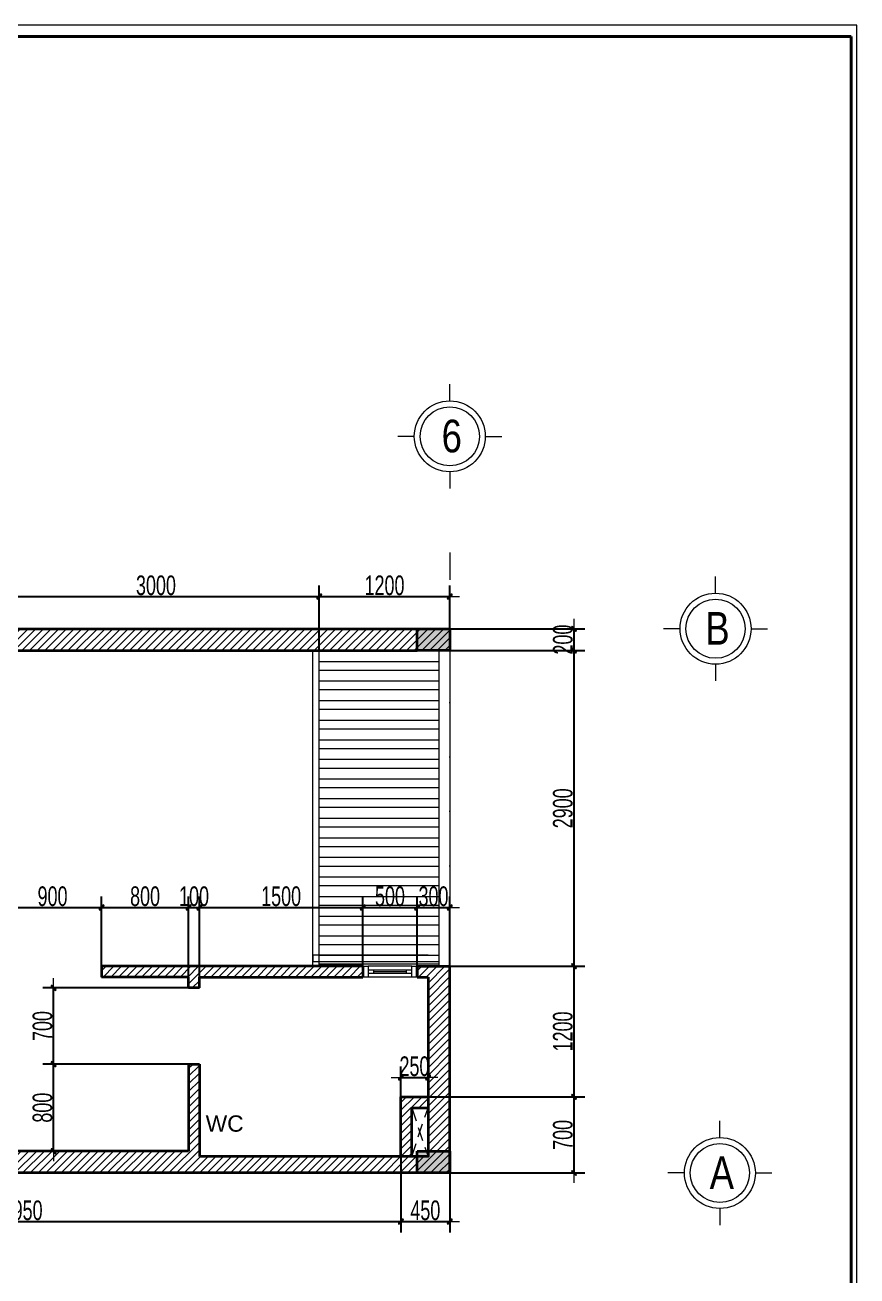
# Model space of a CAD drawing. Header units: inches. Extents: x 921646 to 2157952, y -92667 to 262089.
# Drawn here: x 2037600 to 2045244, y 117373 to 128864 of the extents above; entities that cross this region are included whole.
import ezdxf
from ezdxf.enums import TextEntityAlignment as Align

# ---------------------------------------------------------------- set-up
doc = ezdxf.new("R2010")
doc.units = ezdxf.units.IN
doc.header["$MEASUREMENT"] = 0
doc.linetypes.add('DASHDOT', pattern=[1, 0.5, -0.25, 0, -0.25])
doc.linetypes.add('HIDDEN', pattern=[9.524999999999999, 6.349999999999999, -3.174999999999999])
doc.layers.get('0').update_dxf_attribs({"lineweight": 9})
doc.layers.get('DEFPOINTS').update_dxf_attribs({"lineweight": 9})
for name, color, linetype, lineweight in [('00 gach chiu lua', 30, 'Continuous', 13), ('01-WALL', 10, 'Continuous', 35), ('04-TRUC', 40, 'DASHDOT', 9), ('09-DIMOUT', 251, 'Continuous', 9), ('13-VATDUNG', 104, 'Continuous', 13), ('14 KHUAT', 106, 'HIDDEN', 13), ('Cp Net Manh 0.15', 8, 'Continuous', 15), ('Cp Net Thep 0.40', 2, 'Continuous', 40), ('Cp Text 0.15', 3, 'Continuous', 15)]:
    doc.layers.add(name, color=color, linetype=linetype, lineweight=lineweight)
doc.layers.add('02-TEXT', color=7, linetype='Continuous')
doc.styles.add('C', font='VHARIAL.TTF')
doc.styles.add('KICHTHUOC', font='VHELVCN.TTF', dxfattribs={"width": 0.8})
doc.styles.add('KS Sophia 191015$0$GHICHU-C', font='arial.ttf', dxfattribs={"width": 0.7})
doc.styles.add('VHELVEN', font='VHELVEN.TTF')
doc.styles.add('VNI-HELVE', font='VHELVEB.TTF', dxfattribs={"width": 0.8})
doc.dimstyles.new('Copy of 100', dxfattribs={"dimscale": 100, "dimtxt": 1.8, "dimasz": 0.003, "dimexe": 1, "dimexo": 0, "dimgap": 0.1, "dimtad": 1, "dimdec": 0, "dimdsep": 46, "dimtxsty": 'KICHTHUOC', "dimblk": '1A', "dimcen": 0.001, "dimdle": 1.5, "dimclrt": 3, "dimadec": 0, "dimazin": 0, "dimtfac": 1, "dimtdec": 0, "dimtix": 1, "dimtmove": 2, "dimatfit": 3, "dimldrblk": '1A', "dimfxl": 1, "dimtolj": 1, "dimtzin": 0, "dimarcsym": 0})

# ---------------------------------------------------------------- blocks, each defined once
blk = doc.blocks.new('DDDD')
at = {"layer": '09-DIMOUT'}
h = blk.add_hatch(color=256, dxfattribs=at)
h.dxf.hatch_style = 1
h.paths.add_polyline_path([(1648737.565746326, 63343.11408242446), (1649037.565746326, 63343.11408242446), (1649037.565746326, 63543.11408242447), (1648737.565746326, 63543.11408242447)])
at = {"layer": '01-WALL'}
blk.add_lwpolyline([(1648737.565746326, 63343.11408242446), (1649037.565746326, 63343.11408242446), (1649037.565746326, 63543.11408242447), (1648737.565746326, 63543.11408242447)], close=True, dxfattribs=at)
blk = doc.blocks.new('luoi')
at = {"layer": '04-TRUC', "ltscale": 500}
for p, q in [((1751621.796972135, 130292.8045759), (1751621.796972135, 124192.3745224)), ((1751621.796972135, 130292.8045759001), (1751621.796972135, 124192.3745224001)), ((1728931.056137772, 129594.2698898765), (1752564.317258802, 129594.2698898765)), ((1728830.44380979, 124594.2698898753), (1752564.317258803, 124594.2698898753))]:
    blk.add_line(p, q, dxfattribs=at)
at = {"layer": '09-DIMOUT', "xscale": -1, "rotation": 180}
for p in [(102584.2312258084, 192937.383972301), (102584.2312258084, 188137.383972301)]:
    blk.add_blockref('DDDD', p, dxfattribs=at)
blk = doc.blocks.new('*U989')
for p, q in [((50, 65.00000000000729), (449.9999999997672, 65.00000000000729)), ((50, 35.00000000000729), (449.9999999997672, 35.00000000000729)), ((99.99999999999994, 35.00000000000729), (99.99999999999994, 65.00000000000729)), ((399.9999999997672, 35.00000000000729), (399.9999999997672, 65.00000000000729))]:
    blk.add_line(p, q)
for points in [[(0, 0), (50, 0), (50, 100.0000000000146), (0, 100.0000000000146)], [(449.9999999997672, 0), (499.9999999997672, 0), (499.9999999997672, 100.0000000000146), (449.9999999997672, 100.0000000000146)]]:
    blk.add_lwpolyline(points, close=True)
for points in [[(449.9999999997672, 100.0000000000146), (50, 100.0000000000146)], [(449.9999999997672, 0), (50, 0)]]:
    blk.add_lwpolyline(points)
at = {"color": 8}
blk.add_lwpolyline([(99.99999999999994, 50.00000000000729), (399.9999999997672, 50.00000000000729)], dxfattribs=at)
at = {"style": 'KS Sophia 191015$0$GHICHU-C', "flags": 1}
for tag, p in [('TEN_CUA', (449.9999999999998, -73.8988087587042)), ('KICH_THUOC', (449.9999999999998, -189.6050583226172)), ('QUI_CACH', (449.9999999999998, -310.8138379663876))]:
    blk.add_attdef(tag, text='', height=50, dxfattribs=at).set_placement(p, align=Align.MIDDLE)
blk = doc.blocks.new('tuog t3')
at = {"layer": '09-DIMOUT'}
h = blk.add_hatch(dxfattribs=at)
h.set_pattern_fill('ANSI31', color=256, scale=400)
h.set_pattern_definition([(45, (-289881.3712442107, -102457.3187087184), (-35.35533905932737, 35.35533905932738), [])])
h.paths.add_polyline_path([(1733121.796972134, 98844.54903847678), (1732921.796972134, 98844.54903847683), (1732921.796972134, 98644.54903847536), (1733121.796972134, 98644.54903847536)])
h.paths.add_polyline_path([(1735121.796972134, 98844.54903847595), (1733321.796972134, 98844.54903847667), (1733321.796972134, 98644.54903847536), (1735121.796972134, 98644.54903847536)])
h.paths.add_polyline_path([(1739321.796972171, 98844.54903847426), (1735421.796972134, 98844.54903847583), (1735421.796972134, 98644.54903847536), (1739321.796972171, 98644.54903847536)])
h.paths.add_polyline_path([(1736021.796972134, 99657.31781700302), (1735921.796972134, 99657.31781700302), (1735921.796972134, 98844.54903847563), (1736021.796972134, 98844.5490384756)])
h.paths.add_polyline_path([(1736021.796972134, 99944.54903847627), (1735921.796972134, 99944.54903847627), (1735921.796972134, 99657.31781700302), (1736021.796972134, 99657.31781700302)])
h.paths.add_polyline_path([(1736021.796972134, 103444.5490384764), (1735921.796972134, 103444.5490384764), (1735921.796972134, 102344.5490384762), (1736021.796972134, 102344.5490384762)], flags=16)
h.paths.add_polyline_path([(1751621.796972135, 103644.549038475), (1732921.796972134, 103644.5490384765), (1732921.796972135, 103444.5490384765), (1750421.796972134, 103444.5490384763), (1751621.796972135, 103444.5490384763), (1751621.796972135, 100544.5490384809)])
h.paths.add_polyline_path([(1738621.79697217, 103444.5490384764), (1738521.796972171, 103444.5490384764), (1738521.796972171, 99844.5490384753), (1738621.796972273, 99844.54903847526), (1738621.796972273, 101544.5490384765), (1738721.796972171, 101544.5490384765), (1738721.796972171, 101644.5490384765), (1738621.79697217, 101644.5490384765)])
h.paths.add_polyline_path([(1739521.796972171, 103314.5490384737), (1739221.79697217, 103314.5490384737), (1739221.79697217, 103444.5490384764), (1739121.79697217, 103444.5490384764), (1739121.79697217, 103214.5490384737), (1739521.796972171, 103214.5490384737)], flags=17)
h.paths.add_polyline_path([(1739621.79697217, 103444.5490384764), (1739521.79697217, 103444.5490384764), (1739521.79697217, 103314.5490384737), (1739521.79697217, 103214.5490384737), (1739621.79697217, 103214.5490384737)], flags=17)
h.paths.add_polyline_path([(1739621.796972171, 103214.5490384737), (1739521.796972171, 103214.5490384737), (1739521.796972171, 101644.5490384765), (1739421.796972171, 101644.5490384765), (1739421.796972171, 101544.5490384765), (1739621.796972171, 101544.5490384765)], flags=17)
h.paths.add_polyline_path([(1738621.79697217, 98944.54903847528), (1738521.796972171, 98944.54903847528), (1738521.79697217, 98844.54903847458), (1738621.79697217, 98844.54903847455)])
h.paths.add_polyline_path([(1742741.79697217, 98930.32176574713), (1742711.272795008, 98944.54903847359), (1742201.79697217, 98944.54903847359), (1742201.79697217, 98844.54903847359), (1742121.79697217, 98844.54903847359), (1742121.79697217, 98944.54903847359), (1742021.796972169, 98944.54903847359), (1742021.796972169, 98844.54903847315), (1739321.796972171, 98844.54903847426), (1739321.796972171, 98644.54903847536), (1751621.796972135, 98644.54903847536), (1751621.796972135, 99657.31781700304), (1751421.796972134, 99657.31781700304), (1751421.796972134, 98794.5490384763), (1751271.796972135, 98794.5490384763), (1751171.796972135, 98794.54903847536), (1749321.796972134, 98794.54903847612), (1749321.796972134, 99644.54903849238), (1749221.796972124, 99644.54903849233), (1749221.796972124, 98844.54903847682), (1742921.796972171, 98844.54903847682), (1742921.796972171, 98944.54903847359), (1742821.79697217, 98944.54903847359), (1742821.79697217, 98844.54903847359), (1742741.79697217, 98844.54903847359)])
h.paths.add_polyline_path([(1751421.796972135, 99344.54903847536), (1751171.796972135, 99344.54903847536), (1751171.796972135, 98794.54903847536), (1751271.796972135, 98794.54903847536), (1751271.796972135, 99244.54903847536), (1751421.796972135, 99244.54903847536)], flags=16)
h.paths.add_polyline_path([(1751621.796972136, 100544.5490384809), (1751321.796972135, 100544.5490384809), (1751321.796972135, 100444.5490384808), (1751421.796972134, 100444.5490384808), (1751421.796972134, 99657.31781700304), (1751621.796972135, 99657.31781700304)])
h.paths.add_polyline_path([(1750821.796972135, 100544.5490384809), (1748421.796972135, 100544.5490384809), (1748421.796972135, 100444.5490384809), (1749221.796972203, 100444.5490384809), (1749221.796972203, 100344.5490384806), (1749321.796972214, 100344.5490384809), (1749321.796972214, 100444.5490384809), (1750821.796972135, 100444.5490384809)])
h.paths.add_polyline_path([(1747421.796972135, 100444.5490384809), (1747521.796972135, 100444.5490384809), (1747521.796972135, 100544.5490384809), (1747421.796972135, 100544.5490384809), (1747421.796972135, 101345.4692464357), (1747321.796972135, 101345.4692464357), (1747321.796972135, 100144.5490384768), (1744221.796972172, 100144.5490384768), (1744221.796972172, 100244.5490384768), (1744121.796972172, 100244.5490384768), (1744121.796972172, 100044.5490384768), (1747421.796972135, 100044.5490384768)])
h.paths.add_polyline_path([(1744221.796972172, 101994.5490384842), (1743021.796972164, 101994.5490384842), (1743021.796972164, 103444.5490384764), (1742921.796972164, 103444.5490384764), (1742921.796972164, 101794.5490384842), (1744121.796972172, 101794.5490384842), (1744121.796972172, 101144.5490384768), (1744221.796972172, 101144.5490384768)], flags=17)
h.paths.add_polyline_path([(1747421.796972135, 103444.5490384763), (1747321.796972135, 103444.5490384763), (1747321.796972135, 103045.4692464571), (1747421.796972135, 103045.4692464571)], flags=17)
at = {"layer": '01-WALL'}
for p, q in [((1732921.796972134, 103644.5490384765), (1751621.796972135, 103644.549038475)), ((1732921.796972135, 103444.5490384765), (1751321.796972135, 103444.5490384763)), ((1750821.796972135, 100544.5490384809), (1748421.796972135, 100544.5490384809)), ((1748421.796972135, 100544.5490384809), (1748421.796972135, 100444.5490384809)), ((1749221.796972203, 100444.5490384809), (1748421.796972135, 100444.5490384809)), ((1749221.796972203, 100344.5490384923), (1749221.796972203, 100444.5490384809)), ((1749321.796972214, 100444.5490384809), (1750821.796972135, 100444.5490384809)), ((1749321.796972214, 100344.5490384809), (1749321.796972214, 100444.5490384809)), ((1750821.796972135, 100544.5490384809), (1750821.796972135, 100444.5490384809)), ((1751321.796972135, 100544.5490384809), (1751621.796972135, 100544.5490384809)), ((1751321.796972135, 100444.5490384808), (1751321.796972135, 100544.5490384809)), ((1751321.796972135, 100544.5490384809), (1751321.796972135, 100444.5490384808)), ((1751321.796972135, 100444.5490384808), (1751421.796972134, 100444.5490384808)), ((1751421.796972134, 100444.5490384809), (1751421.796972134, 98794.54903847612)), ((1751621.796972135, 98644.54903847536), (1751621.796972136, 100544.5490384809)), ((1749321.796972214, 100344.5490384809), (1749221.796972203, 100344.5490384806)), ((1749221.796972124, 99644.54903849233), (1749221.796972124, 98844.54903847682)), ((1749221.796972124, 99644.54903849233), (1749321.796972134, 99644.54903849238)), ((1749321.796972134, 99644.5490384809), (1749321.796972134, 98794.54903847612)), ((1749221.796972124, 98844.54903847682), (1742921.796972171, 98844.54903847682)), ((1751421.796972134, 98794.54903847612), (1749321.796972135, 98794.54903847612)), ((1751621.796972135, 98644.54903847536), (1732921.796972134, 98644.54903847536))]:
    blk.add_line(p, q, dxfattribs=at)
for points in [[(1751171.796972135, 99344.54903847536), (1751421.796972135, 99344.54903847536), (1751421.796972135, 98794.54903847536), (1751171.796972135, 98794.54903847536)], [(1751271.796972135, 99244.54903847536), (1751421.796972134, 99244.54903847536), (1751421.796972134, 98794.5490384763), (1751271.796972135, 98794.5490384763)]]:
    blk.add_lwpolyline(points, close=True, dxfattribs=at)
at = {"layer": '09-DIMOUT'}
for p, q in [((1751621.796972135, 103644.5490384764), (1751621.796972135, 100544.5490384809)), ((1750361.796972134, 100544.5490384809), (1750361.796972134, 103444.5490384763)), ((1750421.796972134, 100544.5490384809), (1750421.796972134, 103444.5490384763)), ((1751521.796972135, 103444.5490384764), (1751521.796972135, 100544.5490384809)), ((1750421.796972134, 103344.5490384762), (1751521.796972135, 103344.5490384762)), ((1750421.796972134, 103264.5490384763), (1751521.796972135, 103264.5490384763)), ((1750421.796972134, 103164.5490384762), (1751521.796972135, 103164.5490384762)), ((1750421.796972134, 103084.5490384763), (1751521.796972135, 103084.5490384763)), ((1750421.796972134, 102984.5490384762), (1751521.796972135, 102984.5490384762)), ((1750421.796972134, 102904.5490384763), (1751521.796972135, 102904.5490384763)), ((1750421.796972134, 102804.5490384762), (1751521.796972135, 102804.5490384762)), ((1750421.796972134, 102724.5490384762), (1751521.796972135, 102724.5490384762)), ((1750421.796972134, 102624.5490384763), (1751521.796972135, 102624.5490384763)), ((1750421.796972134, 102544.5490384762), (1751521.796972135, 102544.5490384762)), ((1750421.796972134, 102444.5490384763), (1751521.796972135, 102444.5490384763)), ((1750421.796972134, 102364.5490384763), (1751521.796972135, 102364.5490384763)), ((1750421.796972134, 102264.5490384762), (1751521.796972135, 102264.5490384762)), ((1750421.796972134, 102184.5490384762), (1751521.796972135, 102184.5490384762)), ((1750421.796972134, 102084.5490384763), (1751521.796972135, 102084.5490384763)), ((1750421.796972134, 102004.5490384762), (1751521.796972135, 102004.5490384762)), ((1750421.796972134, 101904.5490384762), (1751521.796972135, 101904.5490384762)), ((1750421.796972134, 101824.5490384763), (1751521.796972135, 101824.5490384763)), ((1750421.796972134, 101724.5490384762), (1751521.796972135, 101724.5490384762)), ((1750421.796972134, 101644.5490384763), (1751521.796972135, 101644.5490384763)), ((1750421.796972134, 101544.5490384762), (1751521.796972135, 101544.5490384762)), ((1750421.796972134, 101464.5490384762), (1751521.796972135, 101464.5490384762)), ((1750421.796972134, 101364.5490384762), (1751521.796972135, 101364.5490384762)), ((1750421.796972134, 101284.5490384763), (1751521.796972135, 101284.5490384763)), ((1750421.796972134, 101184.5490384763), (1751521.796972135, 101184.5490384763)), ((1750421.796972134, 101104.5490384762), (1751521.796972135, 101104.5490384762)), ((1750421.796972134, 101004.5490384762), (1751521.796972135, 101004.5490384762)), ((1750421.796972134, 100924.5490384762), (1751521.796972135, 100924.5490384762)), ((1750421.796972134, 100824.5490384762), (1751521.796972135, 100824.5490384762)), ((1750421.796972134, 100744.5490384762), (1751521.796972135, 100744.5490384762)), ((1750421.796972134, 100644.5490384763), (1751521.796972135, 100644.5490384763)), ((1750421.796972134, 100564.5490384762), (1751521.796972135, 100564.5490384762))]:
    blk.add_line(p, q, dxfattribs=at)
at = {"layer": '14 KHUAT', "ltscale": 20}
for p, q in [((1751271.796972135, 99244.54903847536), (1751421.796972134, 98794.5490384763)), ((1751271.796972135, 98794.5490384763), (1751421.796972134, 99244.54903847536))]:
    blk.add_line(p, q, dxfattribs=at)
at = {"layer": '13-VATDUNG', "xscale": -1, "rotation": 180}
blk.add_blockref('*U989', (1750821.796972135, 100544.5490384809), dxfattribs=at)
blk = doc.blocks.new('A$C788F0ACE')
at = {"layer": 'Cp Net Manh 0.15', "linetype": 'Continuous'}
for p, q in [((0, 300.0000000000582), (0, 440.0000000023864)), ((-300, 0), (-440.0000000027939, 0)), ((300, 0), (440.0000000018626, 0)), ((0, -300), (0, -440.0000000023283))]:
    blk.add_line(p, q, dxfattribs=at)
for radius in [300, 250]:
    blk.add_circle((0, 0), radius, dxfattribs=at)
at = {"layer": 'Cp Text 0.15', "color": 7, "linetype": 'Continuous', "style": 'VHELVEN'}
blk.add_attdef('TRUC', text='', height=280.0000000046566, dxfattribs=at).set_placement((94.0908639702925, 0.9700787446345486), align=Align.MIDDLE_CENTER)
blk = doc.blocks.new('dim')
at = {"layer": 'Cp Text 0.15'}
ref = blk.add_blockref('A$C788F0ACE', (1971478.368633528, 205712.9039640159), dxfattribs=dict(at, xscale=1.086778053933425, yscale=1.086778053933425, zscale=1.086778053933425, rotation=180))
ref.add_attrib('TRUC', '6', dxfattribs={"layer": '0', "color": 3, "height": 300, "style": 'VNI-HELVE', "width": 0.8}).set_placement((1971496.168786612, 205716.2465824003), align=Align.MIDDLE_CENTER)
ref = blk.add_blockref('A$C788F0ACE', (1973919.769362519, 203946.0126604949), dxfattribs=dict(at, xscale=1.086778053933425, yscale=1.086778053933425, zscale=1.086778053933425, rotation=180))
ref.add_attrib('TRUC', 'B', dxfattribs={"layer": '0', "color": 3, "height": 300, "style": 'VNI-HELVE', "width": 0.8}).set_placement((1973937.569515602, 203949.3552788793), align=Align.MIDDLE_CENTER)
ref = blk.add_blockref('A$C788F0ACE', (1973959.769362518, 198946.0126604938), dxfattribs=dict(at, xscale=1.086778053933425, yscale=1.086778053933425, zscale=1.086778053933425, rotation=180))
ref.add_attrib('TRUC', 'A', dxfattribs={"layer": '0', "color": 3, "height": 300, "style": 'VNI-HELVE', "width": 0.8}).set_placement((1973977.569515603, 198949.3552788782), align=Align.MIDDLE_CENTER)
blk = doc.blocks.new('KTHUOC')
blk.add_hatch(color=256).paths.add_polyline_path([(-70.7106781123323, -42.42640686487013), (42.42640687119425, 70.71067811865623, -1.000000312910242), (70.71067811865764, 42.42640687119568), (-42.4264068711944, -70.71067811865613, -1.000000315172818)])
for p, q in [((-14.14213562373398, 14.14213562372813), (14.14213562372786, -14.14213562373389)), ((-3.0589e-12, -200.0000000000028), (-3.0589e-12, 199.9999999999971)), ((-300.0000000000031, -2.8795e-12), (299.9999999999969, -2.8795e-12))]:
    blk.add_line(p, q)
for points in [[(42.42640687119132, 70.7106781186533), (-70.71067811865926, -42.42640687119708)], [(-42.42640687119147, -70.71067811865322), (70.71067811865915, 42.42640687119719)]]:
    blk.add_lwpolyline(points)
for centre, start, end in [((56.56854249492663, 56.56854249492384), 315.0000000000117, 134.9999999999996), ((-56.56854249492679, -56.56854249492372), 135.0000000000117, 315)]:
    blk.add_arc(centre, 20.00000000000002, start, end)
blk = doc.blocks.new('1A')
at = {"layer": '00 gach chiu lua'}
blk.add_blockref('KTHUOC', (3.638e-12, 3.638e-12), dxfattribs=at)
blk = doc.blocks.new('*D333')
at = {"layer": '09-DIMOUT', "color": 0, "lineweight": -2, "transparency": 16777216}
for p, q in [((2040303.168216345, 123118.9352552903), (2040303.168216345, 123714.6359300576)), ((2041503.168216346, 123218.9352560631), (2041503.168216346, 123714.6359300576)), ((2040303.468216345, 123614.6359300575), (2041502.868216346, 123614.6359300575))]:
    blk.add_line(p, q, dxfattribs=at)
at = {"layer": 'DEFPOINTS', "color": 0, "transparency": 16777216}
for p in [(2041503.168216346, 123614.6359300575), (2041503.168216346, 123218.9352560631), (2040303.168216345, 123118.9352552903)]:
    blk.add_point(p, dxfattribs=at)
at = {"layer": '09-DIMOUT', "color": 0, "lineweight": -2, "transparency": 16777216, "xscale": 0.3, "yscale": 0.3, "zscale": 0.3, "rotation": 180}
blk.add_blockref('1A', (2040303.168216345, 123614.6359300575), dxfattribs=at)
at = {"layer": '09-DIMOUT', "color": 0, "lineweight": -2, "transparency": 16777216, "xscale": 0.3, "yscale": 0.3, "zscale": 0.3}
blk.add_blockref('1A', (2041503.168216346, 123614.6359300575), dxfattribs=at)
at = {"layer": '09-DIMOUT', "color": 3, "transparency": 16777216, "insert": (2040903.168216345, 123716.5559300575), "char_height": 180, "attachment_point": 5, "style": 'KICHTHUOC'}
blk.add_mtext('\\A1;1200', dxfattribs=at)
blk = doc.blocks.new('*D344')
at = {"layer": '09-DIMOUT', "color": 0, "lineweight": -2, "transparency": 16777216}
for p, q in [((2034103.168216304, 118518.9352560629), (2034103.168216304, 117773.2285508857)), ((2041053.168216345, 118518.9352560629), (2041053.168216345, 117773.2285508857)), ((2034103.468216304, 117873.2285508858), (2041052.868216346, 117873.2285508858))]:
    blk.add_line(p, q, dxfattribs=at)
at = {"layer": 'DEFPOINTS', "color": 0, "transparency": 16777216}
for p in [(2034103.168216304, 118518.9352560629), (2041053.168216345, 118518.9352560629), (2041053.168216345, 117873.2285508858)]:
    blk.add_point(p, dxfattribs=at)
at = {"layer": '09-DIMOUT', "color": 0, "lineweight": -2, "transparency": 16777216, "xscale": 0.3, "yscale": 0.3, "zscale": 0.3, "rotation": 180}
blk.add_blockref('1A', (2034103.168216304, 117873.2285508858), dxfattribs=at)
at = {"layer": '09-DIMOUT', "color": 0, "lineweight": -2, "transparency": 16777216, "xscale": 0.3, "yscale": 0.3, "zscale": 0.3}
blk.add_blockref('1A', (2041053.168216345, 117873.2285508858), dxfattribs=at)
at = {"layer": '09-DIMOUT', "color": 3, "transparency": 16777216, "insert": (2037578.168216324, 117975.1485508857), "char_height": 180, "attachment_point": 5, "style": 'KICHTHUOC'}
blk.add_mtext('\\A1;6950', dxfattribs=at)
blk = doc.blocks.new('*D345')
at = {"layer": '09-DIMOUT', "color": 0, "lineweight": -2, "transparency": 16777216}
for p, q in [((2041053.168216345, 118518.9352560629), (2041053.168216345, 117773.2285508857)), ((2041503.168216346, 118518.9352560622), (2041503.168216346, 117773.2285508857)), ((2041053.468216345, 117873.2285508858), (2041502.868216345, 117873.2285508858))]:
    blk.add_line(p, q, dxfattribs=at)
at = {"layer": 'DEFPOINTS', "color": 0, "transparency": 16777216}
for p in [(2041053.168216345, 118518.9352560629), (2041503.168216346, 118518.9352560622), (2041503.168216346, 117873.2285508858)]:
    blk.add_point(p, dxfattribs=at)
at = {"layer": '09-DIMOUT', "color": 0, "lineweight": -2, "transparency": 16777216, "xscale": 0.3, "yscale": 0.3, "zscale": 0.3, "rotation": 180}
blk.add_blockref('1A', (2041053.168216345, 117873.2285508858), dxfattribs=at)
at = {"layer": '09-DIMOUT', "color": 0, "lineweight": -2, "transparency": 16777216, "xscale": 0.3, "yscale": 0.3, "zscale": 0.3}
blk.add_blockref('1A', (2041503.168216346, 117873.2285508858), dxfattribs=at)
at = {"layer": '09-DIMOUT', "color": 3, "transparency": 16777216, "insert": (2041278.168216345, 117975.1485508857), "char_height": 180, "attachment_point": 5, "style": 'KICHTHUOC'}
blk.add_mtext('\\A1;450', dxfattribs=at)
blk = doc.blocks.new('*D359')
at = {"layer": '09-DIMOUT', "color": 0, "lineweight": -2, "transparency": 16777216}
for p, q in [((2041503.168216346, 123318.9352560633), (2042743.983565087, 123318.9352560633)), ((2042643.983565087, 123319.2352560633), (2042643.983565087, 123319.5352560633)), ((2042643.983565087, 123318.9352560633), (2042643.983565087, 123118.9352560631)), ((2041503.168216346, 123118.9352560631), (2042743.983565087, 123118.9352560631)), ((2042643.983565087, 123118.6352560631), (2042643.983565087, 123118.3352560631))]:
    blk.add_line(p, q, dxfattribs=at)
at = {"layer": 'DEFPOINTS', "color": 0, "transparency": 16777216}
for p in [(2041503.168216346, 123318.9352560633), (2041503.168216346, 123118.9352560631), (2042643.983565087, 123118.9352560631)]:
    blk.add_point(p, dxfattribs=at)
at = {"layer": '09-DIMOUT', "color": 0, "lineweight": -2, "transparency": 16777216, "xscale": 0.3, "yscale": 0.3, "zscale": 0.3}
for p, rotation in [((2042643.983565087, 123318.9352560633), 270), ((2042643.983565087, 123118.9352560631), 90)]:
    blk.add_blockref('1A', p, dxfattribs=dict(at, rotation=rotation))
at = {"layer": '09-DIMOUT', "color": 3, "transparency": 16777216, "insert": (2042542.063565087, 123218.9352560635), "char_height": 180, "attachment_point": 5, "rotation": 90, "style": 'KICHTHUOC'}
blk.add_mtext('\\A1;200', dxfattribs=at)
blk = doc.blocks.new('*D360')
at = {"layer": '09-DIMOUT', "color": 0, "lineweight": -2, "transparency": 16777216}
for p, q in [((2041503.168216346, 123118.9352560631), (2042743.983565087, 123118.9352560631)), ((2042643.983565087, 123118.6352560631), (2042643.983565087, 120219.2352560677)), ((2041503.168216346, 120218.9352560677), (2042743.983565087, 120218.9352560677))]:
    blk.add_line(p, q, dxfattribs=at)
at = {"layer": 'DEFPOINTS', "color": 0, "transparency": 16777216}
for p in [(2041503.168216346, 123118.9352560631), (2041503.168216346, 120218.9352560677), (2042643.983565087, 120218.9352560677)]:
    blk.add_point(p, dxfattribs=at)
at = {"layer": '09-DIMOUT', "color": 0, "lineweight": -2, "transparency": 16777216, "xscale": 0.3, "yscale": 0.3, "zscale": 0.3}
for p, rotation in [((2042643.983565087, 123118.9352560631), 90), ((2042643.983565087, 120218.9352560677), 270)]:
    blk.add_blockref('1A', p, dxfattribs=dict(at, rotation=rotation))
at = {"layer": '09-DIMOUT', "color": 3, "transparency": 16777216, "insert": (2042542.063565087, 121668.9352560657), "char_height": 180, "attachment_point": 5, "rotation": 90, "style": 'KICHTHUOC'}
blk.add_mtext('\\A1;2900', dxfattribs=at)
blk = doc.blocks.new('*D361')
at = {"layer": '09-DIMOUT', "color": 0, "lineweight": -2, "transparency": 16777216}
for p, q in [((2041503.168216346, 120218.9352560677), (2042743.983565087, 120218.9352560677)), ((2042643.983565087, 120218.6352560677), (2042643.983565087, 119019.2352560622)), ((2041303.168216346, 119018.9352560622), (2042743.983565087, 119018.9352560622))]:
    blk.add_line(p, q, dxfattribs=at)
at = {"layer": 'DEFPOINTS', "color": 0, "transparency": 16777216}
for p in [(2041503.168216346, 120218.9352560677), (2041303.168216346, 119018.9352560622), (2042643.983565087, 119018.9352560622)]:
    blk.add_point(p, dxfattribs=at)
at = {"layer": '09-DIMOUT', "color": 0, "lineweight": -2, "transparency": 16777216, "xscale": 0.3, "yscale": 0.3, "zscale": 0.3}
for p, rotation in [((2042643.983565087, 120218.9352560677), 90), ((2042643.983565087, 119018.9352560622), 270)]:
    blk.add_blockref('1A', p, dxfattribs=dict(at, rotation=rotation))
at = {"layer": '09-DIMOUT', "color": 3, "transparency": 16777216, "insert": (2042542.063565087, 119618.9352560653), "char_height": 180, "attachment_point": 5, "rotation": 90, "style": 'KICHTHUOC'}
blk.add_mtext('\\A1;1200', dxfattribs=at)
blk = doc.blocks.new('*D362')
at = {"layer": '09-DIMOUT', "color": 0, "lineweight": -2, "transparency": 16777216}
for p, q in [((2041303.168216346, 119018.9352560622), (2042743.983565087, 119018.9352560622)), ((2042643.983565087, 119018.6352560622), (2042643.983565087, 118319.2352560622)), ((2041503.168216346, 118318.9352560622), (2042743.983565087, 118318.9352560622))]:
    blk.add_line(p, q, dxfattribs=at)
at = {"layer": 'DEFPOINTS', "color": 0, "transparency": 16777216}
for p in [(2041303.168216346, 119018.9352560622), (2041503.168216346, 118318.9352560622), (2042643.983565087, 118318.9352560622)]:
    blk.add_point(p, dxfattribs=at)
at = {"layer": '09-DIMOUT', "color": 0, "lineweight": -2, "transparency": 16777216, "xscale": 0.3, "yscale": 0.3, "zscale": 0.3}
for p, rotation in [((2042643.983565087, 119018.9352560622), 90), ((2042643.983565087, 118318.9352560622), 270)]:
    blk.add_blockref('1A', p, dxfattribs=dict(at, rotation=rotation))
at = {"layer": '09-DIMOUT', "color": 3, "transparency": 16777216, "insert": (2042542.063565087, 118668.9352560625), "char_height": 180, "attachment_point": 5, "rotation": 90, "style": 'KICHTHUOC'}
blk.add_mtext('\\A1;700', dxfattribs=at)
blk = doc.blocks.new('Khung Ht dep')
at = {"layer": 'Cp Net Thep 0.40', "color": 106, "flags": 128}
blk.add_lwpolyline([(30380.39805538137, 21414.66774669322), (30380.39805538137, 1791.667746693099), (3162.398055380676, 1791.667746693099), (3162.398055380676, 21414.66774669322)], close=True, dxfattribs=at)
at = {"layer": 'DEFPOINTS', "ltscale": 100}
blk.add_lwpolyline([(30430.39805538347, 1691.667746693157), (30430.39805538347, 21514.6677466931), (1912.398055381607, 21514.6677466931), (1912.398055381607, 1691.667746693157)], close=True, dxfattribs=at)
blk = doc.blocks.new('*D372')
at = {"layer": '09-DIMOUT', "color": 0, "lineweight": -2, "transparency": 16777216}
for p, q in [((2037303.168216346, 123118.9352560632), (2037303.168216346, 123714.6359300576)), ((2040303.168216345, 123318.9352560629), (2040303.168216345, 123714.6359300576)), ((2037303.468216346, 123614.6359300575), (2040302.868216345, 123614.6359300575))]:
    blk.add_line(p, q, dxfattribs=at)
at = {"layer": 'DEFPOINTS', "color": 0, "transparency": 16777216}
for p in [(2040303.168216345, 123614.6359300575), (2040303.168216345, 123318.9352560629), (2037303.168216346, 123118.9352560632)]:
    blk.add_point(p, dxfattribs=at)
at = {"layer": '09-DIMOUT', "color": 0, "lineweight": -2, "transparency": 16777216, "xscale": 0.3, "yscale": 0.3, "zscale": 0.3, "rotation": 180}
blk.add_blockref('1A', (2037303.168216346, 123614.6359300575), dxfattribs=at)
at = {"layer": '09-DIMOUT', "color": 0, "lineweight": -2, "transparency": 16777216, "xscale": 0.3, "yscale": 0.3, "zscale": 0.3}
blk.add_blockref('1A', (2040303.168216345, 123614.6359300575), dxfattribs=at)
at = {"layer": '09-DIMOUT', "color": 3, "transparency": 16777216, "insert": (2038803.168216345, 123716.5559300575), "char_height": 180, "attachment_point": 5, "style": 'KICHTHUOC'}
blk.add_mtext('\\A1;3000', dxfattribs=at)
blk = doc.blocks.new('*D986')
at = {"layer": '09-DIMOUT', "color": 0, "lineweight": -2, "transparency": 16777216}
for p, q in [((2041053.168216346, 118768.9352560622), (2041053.168216346, 119296.782190894)), ((2041303.168216346, 118831.7900597), (2041303.168216346, 119296.782190894)), ((2041052.868216346, 119196.782190894), (2041052.568216346, 119196.782190894)), ((2041053.168216346, 119196.782190894), (2041303.168216346, 119196.782190894)), ((2041303.468216346, 119196.782190894), (2041303.768216346, 119196.782190894))]:
    blk.add_line(p, q, dxfattribs=at)
at = {"layer": 'DEFPOINTS', "color": 0, "transparency": 16777216}
for p in [(2041303.168216346, 119196.782190894), (2041303.168216346, 118831.7900597), (2041053.168216346, 118768.9352560622)]:
    blk.add_point(p, dxfattribs=at)
at = {"layer": '09-DIMOUT', "color": 0, "lineweight": -2, "transparency": 16777216, "xscale": 0.3, "yscale": 0.3, "zscale": 0.3}
blk.add_blockref('1A', (2041053.168216346, 119196.782190894), dxfattribs=at)
at = {"layer": '09-DIMOUT', "color": 0, "lineweight": -2, "transparency": 16777216, "xscale": 0.3, "yscale": 0.3, "zscale": 0.3, "rotation": 180}
blk.add_blockref('1A', (2041303.168216346, 119196.782190894), dxfattribs=at)
at = {"layer": '09-DIMOUT', "color": 3, "transparency": 16777216, "insert": (2041178.168216346, 119298.702190894), "char_height": 180, "attachment_point": 5, "style": 'KICHTHUOC'}
blk.add_mtext('\\A1;250', dxfattribs=at)
blk = doc.blocks.new('*D987')
at = {"layer": '09-DIMOUT', "color": 0, "lineweight": -2, "transparency": 16777216}
for p, q in [((2039103.168216334, 119318.9352560792), (2037762.8777409, 119318.9352560792)), ((2037862.8777409, 118519.2352560629), (2037862.8777409, 119318.6352560791)), ((2038053.168216345, 118518.9352560629), (2037762.8777409, 118518.9352560629))]:
    blk.add_line(p, q, dxfattribs=at)
at = {"layer": 'DEFPOINTS', "color": 0, "transparency": 16777216}
for p in [(2037862.8777409, 119318.9352560792), (2039103.168216334, 119318.9352560792), (2038053.168216345, 118518.9352560629)]:
    blk.add_point(p, dxfattribs=at)
at = {"layer": '09-DIMOUT', "color": 0, "lineweight": -2, "transparency": 16777216, "xscale": 0.3, "yscale": 0.3, "zscale": 0.3}
for p, rotation in [((2037862.8777409, 119318.9352560792), 90), ((2037862.8777409, 118518.9352560629), 270)]:
    blk.add_blockref('1A', p, dxfattribs=dict(at, rotation=rotation))
at = {"layer": '09-DIMOUT', "color": 3, "transparency": 16777216, "insert": (2037760.9577409, 118918.9352560713), "char_height": 180, "attachment_point": 5, "rotation": 90, "style": 'KICHTHUOC'}
blk.add_mtext('\\A1;800', dxfattribs=at)
blk = doc.blocks.new('*D1006')
at = {"layer": '09-DIMOUT', "color": 0, "lineweight": -2, "transparency": 16777216}
for p, q in [((2037403.168216346, 120218.9352560678), (2037403.168216346, 120858.4314025)), ((2038303.168216346, 120218.9352560677), (2038303.168216346, 120858.4314025)), ((2037403.468216346, 120758.4314025), (2038302.868216346, 120758.4314025))]:
    blk.add_line(p, q, dxfattribs=at)
at = {"layer": 'DEFPOINTS', "color": 0, "transparency": 16777216}
for p in [(2038303.168216346, 120758.4314025), (2037403.168216346, 120218.9352560678), (2038303.168216346, 120218.9352560677)]:
    blk.add_point(p, dxfattribs=at)
at = {"layer": '09-DIMOUT', "color": 0, "lineweight": -2, "transparency": 16777216, "xscale": 0.3, "yscale": 0.3, "zscale": 0.3, "rotation": 180}
blk.add_blockref('1A', (2037403.168216346, 120758.4314025), dxfattribs=at)
at = {"layer": '09-DIMOUT', "color": 0, "lineweight": -2, "transparency": 16777216, "xscale": 0.3, "yscale": 0.3, "zscale": 0.3}
blk.add_blockref('1A', (2038303.168216346, 120758.4314025), dxfattribs=at)
at = {"layer": '09-DIMOUT', "color": 3, "transparency": 16777216, "insert": (2037853.168216346, 120860.3514025), "char_height": 180, "attachment_point": 5, "style": 'KICHTHUOC'}
blk.add_mtext('\\A1;900', dxfattribs=at)
blk = doc.blocks.new('*D1007')
at = {"layer": '09-DIMOUT', "color": 0, "lineweight": -2, "transparency": 16777216}
for p, q in [((2038303.168216346, 120218.9352560677), (2038303.168216346, 120858.4314025)), ((2039103.168216414, 120118.9352560677), (2039103.168216414, 120858.4314025)), ((2038303.468216346, 120758.4314025), (2039102.868216414, 120758.4314025))]:
    blk.add_line(p, q, dxfattribs=at)
at = {"layer": 'DEFPOINTS', "color": 0, "transparency": 16777216}
for p in [(2039103.168216414, 120758.4314025), (2038303.168216346, 120218.9352560677), (2039103.168216414, 120118.9352560677)]:
    blk.add_point(p, dxfattribs=at)
at = {"layer": '09-DIMOUT', "color": 0, "lineweight": -2, "transparency": 16777216, "xscale": 0.3, "yscale": 0.3, "zscale": 0.3, "rotation": 180}
blk.add_blockref('1A', (2038303.168216346, 120758.4314025), dxfattribs=at)
at = {"layer": '09-DIMOUT', "color": 0, "lineweight": -2, "transparency": 16777216, "xscale": 0.3, "yscale": 0.3, "zscale": 0.3}
blk.add_blockref('1A', (2039103.168216414, 120758.4314025), dxfattribs=at)
at = {"layer": '09-DIMOUT', "color": 3, "transparency": 16777216, "insert": (2038703.16821638, 120860.3514025), "char_height": 180, "attachment_point": 5, "style": 'KICHTHUOC'}
blk.add_mtext('\\A1;800', dxfattribs=at)
blk = doc.blocks.new('*D1008')
at = {"layer": '09-DIMOUT', "color": 0, "lineweight": -2, "transparency": 16777216}
for p, q in [((2039103.168216414, 120118.9352560677), (2039103.168216414, 120858.4314025)), ((2039203.168216425, 120118.9352560678), (2039203.168216425, 120858.4314025)), ((2039102.868216414, 120758.4314025), (2039102.568216415, 120758.4314025)), ((2039103.168216414, 120758.4314025), (2039203.168216425, 120758.4314025)), ((2039203.468216425, 120758.4314025), (2039203.768216426, 120758.4314025))]:
    blk.add_line(p, q, dxfattribs=at)
at = {"layer": 'DEFPOINTS', "color": 0, "transparency": 16777216}
for p in [(2039203.168216425, 120758.4314025), (2039103.168216414, 120118.9352560677), (2039203.168216425, 120118.9352560678)]:
    blk.add_point(p, dxfattribs=at)
at = {"layer": '09-DIMOUT', "color": 0, "lineweight": -2, "transparency": 16777216, "xscale": 0.3, "yscale": 0.3, "zscale": 0.3}
blk.add_blockref('1A', (2039103.168216414, 120758.4314025), dxfattribs=at)
at = {"layer": '09-DIMOUT', "color": 0, "lineweight": -2, "transparency": 16777216, "xscale": 0.3, "yscale": 0.3, "zscale": 0.3, "rotation": 180}
blk.add_blockref('1A', (2039203.168216425, 120758.4314025), dxfattribs=at)
at = {"layer": '09-DIMOUT', "color": 3, "transparency": 16777216, "insert": (2039153.16821642, 120860.3514025), "char_height": 180, "attachment_point": 5, "style": 'KICHTHUOC'}
blk.add_mtext('\\A1;100', dxfattribs=at)
blk = doc.blocks.new('*D1009')
at = {"layer": '09-DIMOUT', "color": 0, "lineweight": -2, "transparency": 16777216}
for p, q in [((2039203.168216425, 120118.9352560678), (2039203.168216425, 120858.4314025)), ((2040703.168216346, 120218.9352560677), (2040703.168216346, 120858.4314025)), ((2039203.468216425, 120758.4314025), (2040702.868216346, 120758.4314025))]:
    blk.add_line(p, q, dxfattribs=at)
at = {"layer": 'DEFPOINTS', "color": 0, "transparency": 16777216}
for p in [(2040703.168216346, 120758.4314025), (2040703.168216346, 120218.9352560677), (2039203.168216425, 120118.9352560678)]:
    blk.add_point(p, dxfattribs=at)
at = {"layer": '09-DIMOUT', "color": 0, "lineweight": -2, "transparency": 16777216, "xscale": 0.3, "yscale": 0.3, "zscale": 0.3, "rotation": 180}
blk.add_blockref('1A', (2039203.168216425, 120758.4314025), dxfattribs=at)
at = {"layer": '09-DIMOUT', "color": 0, "lineweight": -2, "transparency": 16777216, "xscale": 0.3, "yscale": 0.3, "zscale": 0.3}
blk.add_blockref('1A', (2040703.168216346, 120758.4314025), dxfattribs=at)
at = {"layer": '09-DIMOUT', "color": 3, "transparency": 16777216, "insert": (2039953.168216386, 120860.3514025), "char_height": 180, "attachment_point": 5, "style": 'KICHTHUOC'}
blk.add_mtext('\\A1;1500', dxfattribs=at)
blk = doc.blocks.new('*D1010')
at = {"layer": '09-DIMOUT', "color": 0, "lineweight": -2, "transparency": 16777216}
for p, q in [((2040703.168216346, 120218.9352560677), (2040703.168216346, 120858.4314025)), ((2041203.168216346, 120218.9352560689), (2041203.168216346, 120858.4314025)), ((2040703.468216346, 120758.4314025), (2041202.868216346, 120758.4314025))]:
    blk.add_line(p, q, dxfattribs=at)
at = {"layer": 'DEFPOINTS', "color": 0, "transparency": 16777216}
for p in [(2041203.168216346, 120758.4314025), (2040703.168216346, 120218.9352560677), (2041203.168216346, 120218.9352560689)]:
    blk.add_point(p, dxfattribs=at)
at = {"layer": '09-DIMOUT', "color": 0, "lineweight": -2, "transparency": 16777216, "xscale": 0.3, "yscale": 0.3, "zscale": 0.3, "rotation": 180}
blk.add_blockref('1A', (2040703.168216346, 120758.4314025), dxfattribs=at)
at = {"layer": '09-DIMOUT', "color": 0, "lineweight": -2, "transparency": 16777216, "xscale": 0.3, "yscale": 0.3, "zscale": 0.3}
blk.add_blockref('1A', (2041203.168216346, 120758.4314025), dxfattribs=at)
at = {"layer": '09-DIMOUT', "color": 3, "transparency": 16777216, "insert": (2040953.168216346, 120860.3514025), "char_height": 180, "attachment_point": 5, "style": 'KICHTHUOC'}
blk.add_mtext('\\A1;500', dxfattribs=at)
blk = doc.blocks.new('*D1011')
at = {"layer": '09-DIMOUT', "color": 0, "lineweight": -2, "transparency": 16777216}
for p, q in [((2041203.168216346, 120218.9352560689), (2041203.168216346, 120858.4314025)), ((2041503.168216346, 120218.9352560689), (2041503.168216346, 120858.4314025)), ((2041203.468216346, 120758.4314025), (2041502.868216346, 120758.4314025))]:
    blk.add_line(p, q, dxfattribs=at)
at = {"layer": 'DEFPOINTS', "color": 0, "transparency": 16777216}
for p in [(2041503.168216346, 120758.4314025), (2041203.168216346, 120218.9352560689), (2041503.168216346, 120218.9352560689)]:
    blk.add_point(p, dxfattribs=at)
at = {"layer": '09-DIMOUT', "color": 0, "lineweight": -2, "transparency": 16777216, "xscale": 0.3, "yscale": 0.3, "zscale": 0.3, "rotation": 180}
blk.add_blockref('1A', (2041203.168216346, 120758.4314025), dxfattribs=at)
at = {"layer": '09-DIMOUT', "color": 0, "lineweight": -2, "transparency": 16777216, "xscale": 0.3, "yscale": 0.3, "zscale": 0.3}
blk.add_blockref('1A', (2041503.168216346, 120758.4314025), dxfattribs=at)
at = {"layer": '09-DIMOUT', "color": 3, "transparency": 16777216, "insert": (2041353.168216346, 120860.3514025), "char_height": 180, "attachment_point": 5, "style": 'KICHTHUOC'}
blk.add_mtext('\\A1;300', dxfattribs=at)
blk = doc.blocks.new('*D1017')
at = {"layer": '09-DIMOUT', "color": 0, "lineweight": -2, "transparency": 16777216}
for p, q in [((2039103.168216333, 120018.9352560675), (2037762.8777409, 120018.9352560675)), ((2037862.8777409, 119319.2352560791), (2037862.8777409, 120018.6352560675)), ((2039103.168216334, 119318.9352560792), (2037762.8777409, 119318.9352560792))]:
    blk.add_line(p, q, dxfattribs=at)
at = {"layer": 'DEFPOINTS', "color": 0, "transparency": 16777216}
for p in [(2037862.8777409, 120018.9352560675), (2039103.168216333, 120018.9352560675), (2039103.168216334, 119318.9352560792)]:
    blk.add_point(p, dxfattribs=at)
at = {"layer": '09-DIMOUT', "color": 0, "lineweight": -2, "transparency": 16777216, "xscale": 0.3, "yscale": 0.3, "zscale": 0.3}
for p, rotation in [((2037862.8777409, 120018.9352560675), 90), ((2037862.8777409, 119318.9352560792), 270)]:
    blk.add_blockref('1A', p, dxfattribs=dict(at, rotation=rotation))
at = {"layer": '09-DIMOUT', "color": 3, "transparency": 16777216, "insert": (2037760.9577409, 119668.9352560736), "char_height": 180, "attachment_point": 5, "rotation": 90, "style": 'KICHTHUOC'}
blk.add_mtext('\\A1;700', dxfattribs=at)

msp = doc.modelspace()

# ---------------------------------------------------------------- linework, layer by layer
at = {"layer": '09-DIMOUT'}
for p, q in [((2041303.168216346, 120318.9352560622), (2040243.168216345, 120318.9352560622)), ((2040243.168216345, 120318.9352560622), (2040243.168216345, 120258.9352560623)), ((2041403.168216346, 120258.9352560623), (2040243.168216345, 120258.9352560623))]:
    msp.add_line(p, q, dxfattribs=at)

# ---------------------------------------------------------------- block references
for name, p in [('dim', (70024.7995828169, -80627.07740443807)), ('luoi', (289881.3712442107, -6275.334633813137))]:
    msp.add_blockref(name, p, dxfattribs=at)
at = {"layer": '13-VATDUNG'}
msp.add_blockref('tuog t3', (289881.3712442107, 19674.38621758684), dxfattribs=at)
at = {"layer": 'Cp Net Manh 0.15', "xscale": 1.05319564237593, "yscale": 1.05319564237593, "zscale": 1.05319564237593}
msp.add_blockref('Khung Ht dep', (2013194.896855884, 106205.2724917028), dxfattribs=at)

# ---------------------------------------------------------------- texts
at = {"layer": '02-TEXT', "style": 'C'}
msp.add_text('WC', height=150, dxfattribs=at).set_placement((2039434.448384767, 118698.1181279837), align=Align.CENTER)

# ---------------------------------------------------------------- dimensions: what is measured, and where the dimension line sits
at = {"layer": '09-DIMOUT'}
for base, p1, p2, picture, middle in [((2040303.168216345, 123614.6359300575), (2037303.168216346, 123118.9352560632), (2040303.168216345, 123318.9352560629), '*D372', (2038803.168216345, 123716.5559300575)), ((2041503.168216346, 123614.6359300575), (2040303.168216345, 123118.9352552903), (2041503.168216346, 123218.9352560631), '*D333', (2040903.168216345, 123716.5559300575)), ((2038303.168216346, 120758.4314025), (2037403.168216346, 120218.9352560678), (2038303.168216346, 120218.9352560677), '*D1006', (2037853.168216346, 120860.3514025)), ((2039103.168216414, 120758.4314025), (2038303.168216346, 120218.9352560677), (2039103.168216414, 120118.9352560677), '*D1007', (2038703.16821638, 120860.3514025)), ((2039203.168216425, 120758.4314025), (2039103.168216414, 120118.9352560677), (2039203.168216425, 120118.9352560678), '*D1008', (2039153.16821642, 120860.3514025)), ((2040703.168216346, 120758.4314025), (2039203.168216425, 120118.9352560678), (2040703.168216346, 120218.9352560677), '*D1009', (2039953.168216386, 120860.3514025)), ((2041203.168216346, 120758.4314025), (2040703.168216346, 120218.9352560677), (2041203.168216346, 120218.9352560689), '*D1010', (2040953.168216346, 120860.3514025)), ((2041503.168216346, 120758.4314025), (2041203.168216346, 120218.9352560689), (2041503.168216346, 120218.9352560689), '*D1011', (2041353.168216346, 120860.3514025)), ((2041303.168216346, 119196.782190894), (2041053.168216346, 118768.9352560622), (2041303.168216346, 118831.7900597), '*D986', (2041178.168216346, 119298.702190894)), ((2041053.168216345, 117873.2285508858), (2034103.168216304, 118518.9352560629), (2041053.168216345, 118518.9352560629), '*D344', (2037578.168216324, 117975.1485508857)), ((2041503.168216346, 117873.2285508858), (2041053.168216345, 118518.9352560629), (2041503.168216346, 118518.9352560622), '*D345', (2041278.168216345, 117975.1485508857))]:
    dim = msp.add_linear_dim(base=base, p1=p1, p2=p2, dimstyle='Copy of 100', dxfattribs=at)
    dim.commit()
    dim.dimension.update_dxf_attribs({"geometry": picture, "text_midpoint": middle})
for base, p1, p2, picture, middle in [((2042643.983565087, 123118.9352560631), (2041503.168216346, 123318.9352560633), (2041503.168216346, 123118.9352560631), '*D359', (2042542.063565087, 123218.9352560635)), ((2042643.983565087, 120218.9352560677), (2041503.168216346, 123118.9352560631), (2041503.168216346, 120218.9352560677), '*D360', (2042542.063565087, 121668.9352560657)), ((2042643.983565087, 119018.9352560622), (2041503.168216346, 120218.9352560677), (2041303.168216346, 119018.9352560622), '*D361', (2042542.063565087, 119618.9352560653)), ((2037862.8777409, 120018.9352560675), (2039103.168216334, 119318.9352560792), (2039103.168216333, 120018.9352560675), '*D1017', (2037760.9577409, 119668.9352560736)), ((2037862.8777409, 119318.9352560792), (2038053.168216345, 118518.9352560629), (2039103.168216334, 119318.9352560792), '*D987', (2037760.9577409, 118918.9352560713)), ((2042643.983565087, 118318.9352560622), (2041303.168216346, 119018.9352560622), (2041503.168216346, 118318.9352560622), '*D362', (2042542.063565087, 118668.9352560625))]:
    dim = msp.add_linear_dim(base=base, p1=p1, p2=p2, angle=90, dimstyle='Copy of 100', dxfattribs=at)
    dim.commit()
    dim.dimension.update_dxf_attribs({"geometry": picture, "text_midpoint": middle})

doc.saveas('drawing.dxf')
